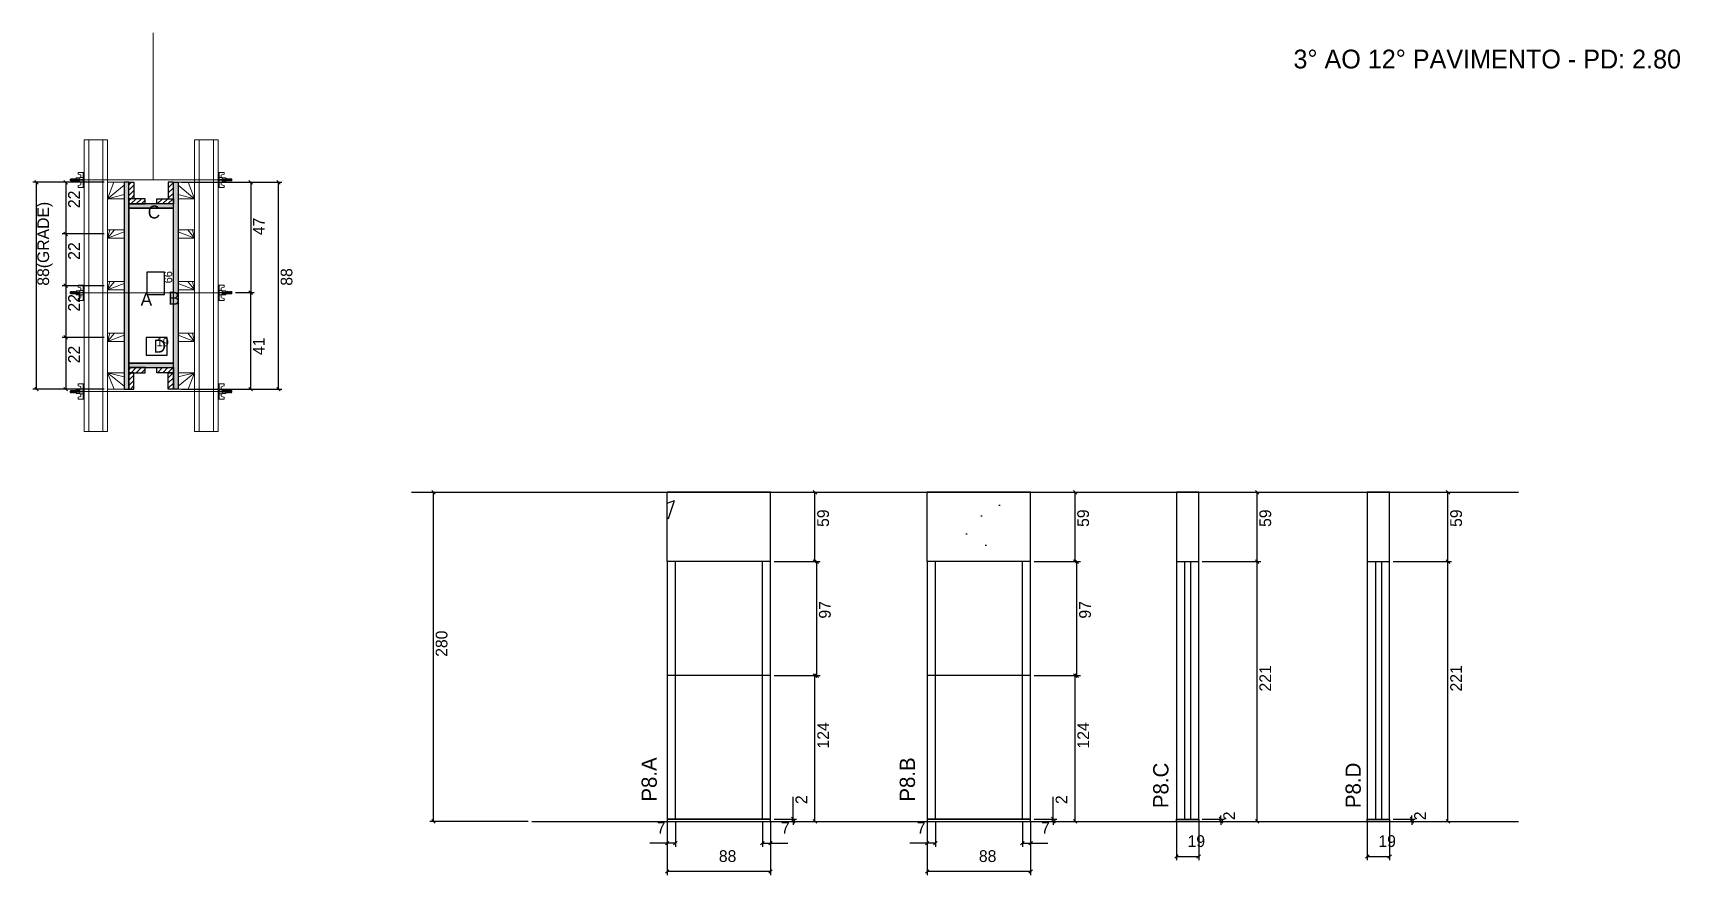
# Model space of a CAD drawing. Header units: metres. Extents: x 2683 to 4085, y 9775 to 10491.
import ezdxf

# ---------------------------------------------------------------- set-up
doc = ezdxf.new("R2010")
doc.units = ezdxf.units.M
for name, color, linetype in [('CHAPA', 7, 'Continuous'), ('COTA', 7, 'Continuous'), ('Hachura', 7, 'Continuous'), ('Madeira', 7, 'Continuous'), ('NIVEL 2° PAV.', 7, 'Continuous'), ('NOMENCLATURA', 7, 'Continuous'), ('Nível', 7, 'Continuous'), ('Painéis', 7, 'Continuous'), ('Perfil Metálico', 7, 'Continuous'), ('SARR_2.2x7', 7, 'Continuous'), ('SARRAFO', 7, 'Continuous'), ('Texto Seção', 7, 'Continuous'), ('TEXTO_GERAL', 7, 'Continuous')]:
    doc.layers.add(name, color=color, linetype=linetype)

msp = doc.modelspace()

# ---------------------------------------------------------------- hatches: boundary and pattern name
at = {"layer": 'COTA'}
h = msp.add_hatch(dxfattribs=at)
h.set_pattern_fill('AR-CONC')
h.paths.add_polyline_path([(3222.7, 10041.4), (3310.7, 10041.4), (3310.7, 10100.4), (3222.7, 10100.4), (3222.7, 10041.4)])
h = msp.add_hatch(dxfattribs=at)
h.set_pattern_fill('AR-CONC')
h.paths.add_polyline_path([(3444, 10041.4), (3532, 10041.4), (3532, 10100.4), (3444, 10100.4), (3444, 10041.4)])
h = msp.add_hatch(dxfattribs=at)
h.set_pattern_fill('AR-CONC')
h.paths.add_polyline_path([(3675.1, 10041.4), (3675.1, 10100.4), (3656.1, 10100.4), (3656.1, 10041.4), (3675.1, 10041.4)])
h = msp.add_hatch(dxfattribs=at)
h.set_pattern_fill('AR-CONC')
h.paths.add_polyline_path([(3837.5, 10041.4), (3837.5, 10100.4), (3818.5, 10100.4), (3818.5, 10041.4), (3837.5, 10041.4)])
at = {"layer": 'Hachura'}
h = msp.add_hatch(color=7, dxfattribs=at)
h.dxf.hatch_style = 1
h.paths.add_polyline_path([(2764.5, 10364.1), (2760.5, 10364.1), (2760.5, 10188.1), (2764.5, 10188.1), (2764.5, 10364.1)])
h = msp.add_hatch(dxfattribs=at)
h.set_pattern_fill('ANSI31')
h.paths.add_polyline_path([(2764.5, 10350.1), (2768.9, 10350.1), (2768.9, 10364.1), (2764.5, 10364.1), (2764.5, 10350.1)])
h = msp.add_hatch(dxfattribs=at)
h.set_pattern_fill('ANSI31')
h.paths.add_polyline_path([(2802.5, 10350.1), (2798.1, 10350.1), (2798.1, 10364.1), (2802.5, 10364.1), (2802.5, 10350.1)])
h = msp.add_hatch(color=7, dxfattribs=at)
h.dxf.hatch_style = 1
h.paths.add_polyline_path([(2802.5, 10364.1), (2806.5, 10364.1), (2806.5, 10188.1), (2802.5, 10188.1), (2802.5, 10364.1)])
h = msp.add_hatch(dxfattribs=at)
h.set_pattern_fill('ANSI31')
h.paths.add_polyline_path([(2764.5, 10345.7), (2764.5, 10350.1), (2778.5, 10350.1), (2778.5, 10345.7), (2764.5, 10345.7)])
h = msp.add_hatch(color=7, dxfattribs=at)
h.dxf.hatch_style = 1
h.paths.add_polyline_path([(2802.5, 10342.1), (2802.5, 10345.7), (2764.5, 10345.7), (2764.5, 10342.1), (2802.5, 10342.1)])
h = msp.add_hatch(color=7, dxfattribs=at)
h.dxf.hatch_style = 1
h.paths.add_polyline_path([(2802.5, 10342.1), (2802.5, 10345.7), (2764.5, 10345.7), (2764.5, 10342.1), (2802.5, 10342.1)])
h = msp.add_hatch(dxfattribs=at)
h.set_pattern_fill('ANSI31')
h.paths.add_polyline_path([(2802.5, 10345.7), (2802.5, 10350.1), (2788.5, 10350.1), (2788.5, 10345.7), (2802.5, 10345.7)])
h = msp.add_hatch(color=7, dxfattribs=at)
h.dxf.hatch_style = 1
h.paths.add_polyline_path([(2802.5, 10206.5), (2802.5, 10210.1), (2764.5, 10210.1), (2764.5, 10206.5), (2802.5, 10206.5)])
h = msp.add_hatch(color=7, dxfattribs=at)
h.dxf.hatch_style = 1
h.paths.add_polyline_path([(2802.5, 10206.5), (2802.5, 10210.1), (2764.5, 10210.1), (2764.5, 10206.5), (2802.5, 10206.5)])
h = msp.add_hatch(dxfattribs=at)
h.set_pattern_fill('ANSI31')
h.paths.add_polyline_path([(2764.5, 10202.1), (2764.5, 10206.5), (2778.5, 10206.5), (2778.5, 10202.1), (2764.5, 10202.1)])
h = msp.add_hatch(dxfattribs=at)
h.set_pattern_fill('ANSI31')
h.paths.add_polyline_path([(2802.5, 10202.1), (2802.5, 10206.5), (2788.5, 10206.5), (2788.5, 10202.1), (2802.5, 10202.1)])
h = msp.add_hatch(dxfattribs=at)
h.set_pattern_fill('ANSI31')
h.paths.add_polyline_path([(2764.5, 10202.1), (2768.9, 10202.1), (2768.9, 10188.1), (2764.5, 10188.1), (2764.5, 10202.1)])
h = msp.add_hatch(dxfattribs=at)
h.set_pattern_fill('ANSI31')
h.paths.add_polyline_path([(2802.5, 10202.1), (2798.1, 10202.1), (2798.1, 10188.1), (2802.5, 10188.1), (2802.5, 10202.1)])

# ---------------------------------------------------------------- linework, layer by layer
at = {"layer": 'CHAPA', "color": 1, "lineweight": 25}
for points in [[(2764.5, 10364.1), (2760.5, 10364.1), (2760.5, 10188.1), (2764.5, 10188.1)], [(2764.5, 10364.1), (2760.5, 10364.1), (2760.5, 10188.1), (2764.5, 10188.1)], [(2802.5, 10364.1), (2806.5, 10364.1), (2806.5, 10188.1), (2802.5, 10188.1)], [(2802.5, 10364.1), (2806.5, 10364.1), (2806.5, 10188.1), (2802.5, 10188.1)], [(2802.5, 10342.1), (2802.5, 10345.7), (2764.5, 10345.7), (2764.5, 10342.1)], [(2802.5, 10342.1), (2802.5, 10345.7), (2764.5, 10345.7), (2764.5, 10342.1)], [(2802.5, 10206.5), (2802.5, 10210.1), (2764.5, 10210.1), (2764.5, 10206.5)], [(2802.5, 10206.5), (2802.5, 10210.1), (2764.5, 10210.1), (2764.5, 10206.5)]]:
    msp.add_lwpolyline(points, close=True, dxfattribs=at)
at = {"layer": 'COTA', "color": 241, "lineweight": 25}
for p, q in [((2743.5, 10364.1), (2683, 10364.1)), ((2686, 10188.1), (2686, 10364.1)), ((2743.5, 10364.1), (2707.9, 10364.1)), ((2710.9, 10364.1), (2710.9, 10320.1)), ((2809.5, 10364.1), (2894.9, 10364.1)), ((2843.5, 10364.1), (2871.3, 10364.1)), ((2868.3, 10364.1), (2868.3, 10270.2)), ((2891.9, 10188.1), (2891.9, 10364.1)), ((2743.5, 10320.1), (2707.9, 10320.1)), ((2743.5, 10320.1), (2707.9, 10320.1)), ((2710.9, 10320.1), (2710.9, 10276.1)), ((2743.5, 10276.1), (2707.9, 10276.1)), ((2743.5, 10276.1), (2707.9, 10276.1)), ((2710.9, 10276.1), (2710.9, 10232.1)), ((2855.3, 10270.2), (2871.3, 10270.2)), ((2855.3, 10270.2), (2871.3, 10270.2)), ((2868.3, 10188.1), (2868.3, 10270.2)), ((2743.5, 10232.1), (2707.9, 10232.1)), ((2743.5, 10232.1), (2707.9, 10232.1)), ((2710.9, 10232.1), (2710.9, 10188.1)), ((2743.5, 10188.1), (2683, 10188.1)), ((2743.5, 10188.1), (2707.9, 10188.1)), ((2809.5, 10188.1), (2894.9, 10188.1)), ((2843.5, 10188.1), (2871.3, 10188.1)), ((3310.7, 10100.4), (3222.7, 10100.4)), ((3222.7, 10041.4), (3222.7, 10100.4)), ((3310.7, 10041.4), (3310.7, 10100.4)), ((3532, 10100.4), (3444, 10100.4)), ((3444, 10041.4), (3444, 10100.4)), ((3532, 10041.4), (3532, 10100.4))]:
    msp.add_line(p, q, dxfattribs=at)
at = {"layer": 'COTA', "color": 0, "lineweight": 25}
for p, q in [((2687.5, 10362.6), (2684.5, 10365.6)), ((2712.4, 10362.6), (2709.4, 10365.6)), ((2869.8, 10362.6), (2866.8, 10365.6)), ((2893.4, 10362.6), (2890.4, 10365.6)), ((2709.4, 10321.6), (2712.4, 10318.6)), ((2712.4, 10318.6), (2709.4, 10321.6)), ((2709.4, 10277.6), (2712.4, 10274.6)), ((2712.4, 10274.6), (2709.4, 10277.6)), ((2869.8, 10268.7), (2866.8, 10271.7)), ((2866.8, 10271.7), (2869.8, 10268.7)), ((2709.4, 10233.6), (2712.4, 10230.6)), ((2712.4, 10230.6), (2709.4, 10233.6)), ((2684.5, 10189.6), (2687.5, 10186.6)), ((2709.4, 10189.6), (2712.4, 10186.6)), ((2866.8, 10189.6), (2869.8, 10186.6)), ((2890.4, 10189.6), (2893.4, 10186.6)), ((3350, 10098.9), (3347, 10101.9)), ((3571.4, 10098.9), (3568.4, 10101.9)), ((3726.3, 10098.9), (3723.3, 10101.9)), ((3888.7, 10098.9), (3885.7, 10101.9)), ((3347, 10042.9), (3350, 10039.9)), ((3351.5, 10039.9), (3348.5, 10042.9)), ((3568.4, 10042.9), (3571.4, 10039.9)), ((3572.9, 10039.9), (3569.9, 10042.9)), ((3723.3, 10042.9), (3726.3, 10039.9)), ((3726.3, 10039.9), (3723.3, 10042.9)), ((3885.7, 10042.9), (3888.7, 10039.9)), ((3888.7, 10039.9), (3885.7, 10042.9)), ((3350, 9942.9), (3347, 9945.9)), ((3348.5, 9945.9), (3351.5, 9942.9)), ((3571.4, 9942.9), (3568.4, 9945.9)), ((3569.9, 9945.9), (3572.9, 9942.9)), ((3328.4, 9823.9), (3331.4, 9820.9)), ((3331.4, 9818.9), (3328.4, 9821.9)), ((3347, 9821.9), (3350, 9818.9)), ((3549.8, 9823.9), (3552.8, 9820.9)), ((3552.8, 9818.9), (3549.8, 9821.9)), ((3568.4, 9821.9), (3571.4, 9818.9)), ((3692.5, 9823.9), (3695.5, 9820.9)), ((3695.5, 9818.9), (3692.5, 9821.9)), ((3723.3, 9821.9), (3726.3, 9818.9)), ((3854.9, 9823.9), (3857.9, 9820.9)), ((3857.9, 9818.9), (3854.9, 9821.9)), ((3885.7, 9821.9), (3888.7, 9818.9)), ((3224.2, 9803.4), (3221.2, 9800.4)), ((3228.2, 9800.4), (3231.2, 9803.4)), ((3305.2, 9803.4), (3302.2, 9800.4)), ((3309.2, 9800.4), (3312.2, 9803.4)), ((3445.5, 9803.4), (3442.5, 9800.4)), ((3449.5, 9800.4), (3452.5, 9803.4)), ((3526.5, 9803.4), (3523.5, 9800.4)), ((3530.5, 9800.4), (3533.5, 9803.4)), ((3657.6, 9792), (3654.6, 9789)), ((3673.6, 9789), (3676.6, 9792)), ((3820, 9792), (3817, 9789)), ((3836, 9789), (3839, 9792)), ((3224.2, 9779.3), (3221.2, 9776.3)), ((3309.2, 9776.3), (3312.2, 9779.3)), ((3445.5, 9779.3), (3442.5, 9776.3)), ((3530.5, 9776.3), (3533.5, 9779.3))]:
    msp.add_line(p, q, dxfattribs=at)
at = {"layer": 'COTA', "color": 180, "lineweight": 25}
for p, q in [((2795, 10287.6), (2780, 10287.6)), ((2780, 10287.6), (2780, 10268.6)), ((2795, 10268.6), (2795, 10287.6)), ((2780, 10268.6), (2795, 10268.6)), ((2797.2, 10232.1), (2779.2, 10232.1)), ((2779.2, 10232.1), (2779.2, 10217.1)), ((2797.2, 10217.1), (2797.2, 10232.1)), ((2779.2, 10217.1), (2797.2, 10217.1))]:
    msp.add_line(p, q, dxfattribs=at)
at = {"layer": 'COTA', "color": 4, "lineweight": 25}
for p, q in [((3313.7, 10100.4), (3351.5, 10100.4)), ((3348.5, 10041.4), (3348.5, 10100.4)), ((3535, 10100.4), (3572.9, 10100.4)), ((3569.9, 10041.4), (3569.9, 10100.4)), ((3678.1, 10100.4), (3727.8, 10100.4)), ((3724.8, 10041.4), (3724.8, 10100.4)), ((3840.5, 10100.4), (3890.2, 10100.4)), ((3887.2, 10041.4), (3887.2, 10100.4)), ((3313.7, 10041.4), (3353, 10041.4)), ((3313.7, 10041.4), (3351.5, 10041.4)), ((3350, 9944.4), (3350, 10041.4)), ((3535, 10041.4), (3574.4, 10041.4)), ((3535, 10041.4), (3572.9, 10041.4)), ((3571.4, 9944.4), (3571.4, 10041.4)), ((3678.1, 10041.4), (3727.8, 10041.4)), ((3678.1, 10041.4), (3727.8, 10041.4)), ((3724.8, 9820.4), (3724.8, 10041.4)), ((3840.5, 10041.4), (3890.2, 10041.4)), ((3840.5, 10041.4), (3890.2, 10041.4)), ((3887.2, 9820.4), (3887.2, 10041.4)), ((3313.7, 9944.4), (3353, 9944.4)), ((3313.7, 9944.4), (3351.5, 9944.4)), ((3348.5, 9820.4), (3348.5, 9944.4)), ((3535, 9944.4), (3574.4, 9944.4)), ((3535, 9944.4), (3572.9, 9944.4)), ((3569.9, 9820.4), (3569.9, 9944.4)), ((3329.9, 9822.4), (3329.9, 9841.2)), ((3551.3, 9822.4), (3551.3, 9841.2)), ((3222.7, 9819.4), (3222.7, 9774.8)), ((3222.7, 9817.4), (3222.7, 9798.9)), ((3229.7, 9819.4), (3229.7, 9798.9)), ((3303.7, 9819.4), (3303.7, 9798.9)), ((3310.7, 9819.4), (3310.7, 9774.8)), ((3310.7, 9817.4), (3310.7, 9798.9)), ((3313.7, 9822.4), (3332.9, 9822.4)), ((3313.7, 9820.4), (3332.9, 9820.4)), ((3313.7, 9820.4), (3351.5, 9820.4)), ((3329.9, 9820.4), (3329.9, 9822.4)), ((3329.9, 9820.4), (3329.9, 9817.4)), ((3444, 9819.4), (3444, 9774.8)), ((3444, 9817.4), (3444, 9798.9)), ((3451, 9819.4), (3451, 9798.9)), ((3525, 9819.4), (3525, 9798.9)), ((3532, 9819.4), (3532, 9774.8)), ((3532, 9817.4), (3532, 9798.9)), ((3535, 9822.4), (3554.3, 9822.4)), ((3535, 9820.4), (3554.3, 9820.4)), ((3535, 9820.4), (3572.9, 9820.4)), ((3551.3, 9820.4), (3551.3, 9822.4)), ((3551.3, 9820.4), (3551.3, 9817.4)), ((3656.1, 9819.4), (3656.1, 9787.5)), ((3675.1, 9819.4), (3675.1, 9787.5)), ((3678.1, 9822.4), (3697, 9822.4)), ((3678.1, 9820.4), (3697, 9820.4)), ((3678.1, 9820.4), (3727.8, 9820.4)), ((3694, 9822.4), (3694, 9825.4)), ((3694, 9820.4), (3694, 9822.4)), ((3694, 9820.4), (3694, 9817.4)), ((3818.5, 9819.4), (3818.5, 9787.5)), ((3837.5, 9819.4), (3837.5, 9787.5)), ((3840.5, 9822.4), (3859.4, 9822.4)), ((3840.5, 9820.4), (3859.4, 9820.4)), ((3840.5, 9820.4), (3890.2, 9820.4)), ((3856.4, 9822.4), (3856.4, 9825.4)), ((3856.4, 9820.4), (3856.4, 9822.4)), ((3856.4, 9820.4), (3856.4, 9817.4)), ((3222.7, 9801.9), (3208, 9801.9)), ((3229.7, 9801.9), (3222.7, 9801.9)), ((3303.7, 9801.9), (3310.7, 9801.9)), ((3310.7, 9801.9), (3325.4, 9801.9)), ((3444, 9801.9), (3429.3, 9801.9)), ((3451, 9801.9), (3444, 9801.9)), ((3525, 9801.9), (3532, 9801.9)), ((3532, 9801.9), (3546.8, 9801.9)), ((3656.1, 9790.5), (3675.1, 9790.5)), ((3818.5, 9790.5), (3837.5, 9790.5)), ((3310.7, 9777.8), (3222.7, 9777.8)), ((3532, 9777.8), (3444, 9777.8))]:
    msp.add_line(p, q, dxfattribs=at)
at = {"layer": 'COTA', "color": 241, "lineweight": 25}
for points in [[(3675.1, 10041.4), (3675.1, 10100.4), (3656.1, 10100.4), (3656.1, 10041.4)], [(3837.5, 10041.4), (3837.5, 10100.4), (3818.5, 10100.4), (3818.5, 10041.4)]]:
    msp.add_lwpolyline(points, dxfattribs=at)
at = {"layer": 'Hachura', "color": 0, "lineweight": 9}
for p, q in [((2715.1, 10367.1), (2714.7, 10366.8)), ((2714.7, 10366.8), (2714.7, 10365.5)), ((2715.1, 10365.2), (2714.7, 10365.5)), ((2715.4, 10367.1), (2715.1, 10367.1)), ((2715.1, 10365.2), (2715.1, 10367.1)), ((2715.7, 10365.2), (2715.1, 10366.5)), ((2715.6, 10365.1), (2715.1, 10366.2)), ((2715.1, 10365.7), (2715.4, 10365)), ((2715.1, 10365.4), (2715.2, 10365.2)), ((2715.4, 10367.1), (2716.3, 10365.2)), ((2715.4, 10367.1), (2716.3, 10365.2)), ((2715.5, 10367.2), (2716.6, 10365)), ((2716.8, 10365.1), (2715.7, 10367.2)), ((2715.7, 10365.2), (2716.3, 10365.2)), ((2716.5, 10367.1), (2715.9, 10367.1)), ((2716.9, 10365.2), (2715.9, 10367.1)), ((2716.5, 10367.1), (2717.5, 10365.2)), ((2716.6, 10367.2), (2717.7, 10365)), ((2717.9, 10365.1), (2716.9, 10367.2)), ((2717.5, 10365.2), (2716.9, 10365.2)), ((2717.7, 10367.1), (2717.1, 10367.1)), ((2718, 10365.2), (2717.1, 10367.1)), ((2717.3, 10367.1), (2717.1, 10367.1)), ((2717.7, 10367.1), (2718.7, 10365.2)), ((2717.8, 10367.2), (2718.9, 10365)), ((2719.1, 10365.1), (2718, 10367.2)), ((2718.2, 10365.2), (2718, 10365.2)), ((2718.9, 10367.1), (2718.2, 10367.1)), ((2719.2, 10365.2), (2718.2, 10367.1)), ((2718.2, 10365.2), (2718.7, 10365.2)), ((2718.9, 10367.1), (2719.8, 10365.2)), ((2719.8, 10366), (2719.2, 10367.2)), ((2719.2, 10365.2), (2719.8, 10365.2)), ((2719.8, 10366.2), (2719.4, 10367.1)), ((2719.8, 10367.1), (2719.4, 10367.1)), ((2719.8, 10364.4), (2719.8, 10367.8)), ((2719.8, 10367.8), (2723, 10367.8)), ((2719.8, 10366.7), (2723, 10366.7)), ((2719.8, 10365.2), (2723, 10365.2)), ((2723, 10364.4), (2719.8, 10364.4)), ((2719.9, 10364.4), (2719.9, 10367.8)), ((2726.5, 10372.5), (2721.4, 10372.5)), ((2721.4, 10372.5), (2721.4, 10370.9)), ((2721.4, 10370.9), (2723.6, 10370.3)), ((2721.4, 10361.3), (2723.6, 10361.9)), ((2721.4, 10359.6), (2721.4, 10361.3)), ((2725.6, 10359.6), (2721.4, 10359.6)), ((2723, 10368), (2723, 10364.2)), ((2725.6, 10368), (2723, 10368)), ((2723, 10364.2), (2723, 10364.4)), ((2723, 10364.2), (2723, 10364.4)), ((2723, 10364.2), (2725.6, 10364.2)), ((2725.6, 10366.4), (2723.6, 10366.4)), ((2723.6, 10365.9), (2725.6, 10365.9)), ((2723.8, 10370), (2723.8, 10368)), ((2723.8, 10362.2), (2723.8, 10364.2)), ((2725.6, 10372.5), (2725.6, 10359.6)), ((2725.6, 10372.5), (2725.6, 10367.4)), ((2725.6, 10372.4), (2726.5, 10372.4)), ((2725.6, 10372.2), (2726.5, 10372.2)), ((2725.6, 10371.8), (2726.5, 10371.8)), ((2725.6, 10371.4), (2726.5, 10371.4)), ((2725.6, 10370.5), (2726.5, 10370.5)), ((2725.6, 10369.1), (2726.5, 10369.1)), ((2725.6, 10366.1), (2725.6, 10368)), ((2725.6, 10367.4), (2725.6, 10366.7)), ((2725.6, 10366.1), (2726.5, 10366.1)), ((2725.6, 10363.1), (2726.5, 10363.1)), ((2725.6, 10361.6), (2726.5, 10361.6)), ((2725.6, 10360.8), (2726.5, 10360.8)), ((2725.6, 10360.3), (2726.5, 10360.3)), ((2725.6, 10360), (2726.5, 10360)), ((2725.6, 10359.8), (2726.5, 10359.8)), ((2725.6, 10359.6), (2726.5, 10359.6)), ((2725.9, 10367), (2725.7, 10367)), ((2725.8, 10365.1), (2726.2, 10365.1)), ((2726.4, 10367), (2725.9, 10367)), ((2726.5, 10359.6), (2726.5, 10372.5)), ((2726.5, 10360.6), (2726.5, 10368.4)), ((2840.5, 10359.6), (2840.5, 10372.5)), ((2840.5, 10372.5), (2845.7, 10372.5)), ((2841.5, 10372.4), (2840.5, 10372.4)), ((2841.5, 10372.2), (2840.5, 10372.2)), ((2841.5, 10371.8), (2840.5, 10371.8)), ((2841.5, 10371.4), (2840.5, 10371.4)), ((2841.5, 10370.5), (2840.5, 10370.5)), ((2841.5, 10369.1), (2840.5, 10369.1)), ((2840.5, 10360.6), (2840.5, 10368.4)), ((2841.4, 10366.1), (2840.5, 10366.1)), ((2841.5, 10363.1), (2840.5, 10363.1)), ((2841.5, 10361.6), (2840.5, 10361.6)), ((2841.5, 10360.8), (2840.5, 10360.8)), ((2841.5, 10360.3), (2840.5, 10360.3)), ((2841.5, 10360), (2840.5, 10360)), ((2841.5, 10359.8), (2840.5, 10359.8)), ((2841.4, 10359.6), (2840.5, 10359.6)), ((2840.7, 10367), (2841.1, 10367)), ((2841.3, 10365.1), (2840.9, 10365.1)), ((2841.1, 10367), (2841.3, 10367)), ((2841.4, 10372.5), (2841.4, 10359.6)), ((2841.4, 10372.5), (2841.4, 10367.4)), ((2841.4, 10366.1), (2841.4, 10368)), ((2841.4, 10368), (2844, 10368)), ((2841.4, 10367.4), (2841.4, 10366.7)), ((2841.4, 10366.4), (2843.4, 10366.4)), ((2843.4, 10365.9), (2841.4, 10365.9)), ((2844, 10364.2), (2841.4, 10364.2)), ((2841.4, 10359.6), (2845.7, 10359.6)), ((2843.2, 10370), (2843.2, 10368)), ((2843.2, 10362.2), (2843.2, 10364.2)), ((2845.7, 10370.9), (2843.5, 10370.3)), ((2845.7, 10361.3), (2843.5, 10361.9)), ((2844, 10368), (2844, 10364.2)), ((2847.2, 10367.8), (2844, 10367.8)), ((2847.2, 10366.7), (2844, 10366.7)), ((2847.2, 10365.2), (2844, 10365.2)), ((2844, 10364.4), (2847.2, 10364.4)), ((2844, 10364.2), (2844, 10364.4)), ((2844, 10364.2), (2844, 10364.4)), ((2845.7, 10372.5), (2845.7, 10370.9)), ((2845.7, 10359.6), (2845.7, 10361.3)), ((2847.2, 10364.4), (2847.2, 10367.8)), ((2847.2, 10364.4), (2847.2, 10367.8)), ((2847.2, 10366), (2847.9, 10367.2)), ((2848.2, 10367.1), (2847.2, 10365.2)), ((2847.2, 10366.2), (2847.7, 10367.1)), ((2847.2, 10367.1), (2847.7, 10367.1)), ((2847.9, 10365.2), (2847.2, 10365.2)), ((2847.9, 10365.2), (2848.9, 10367.1)), ((2848, 10365.1), (2849, 10367.2)), ((2849.3, 10367.2), (2848.2, 10365)), ((2848.2, 10367.1), (2848.9, 10367.1)), ((2849.4, 10367.1), (2848.4, 10365.2)), ((2848.8, 10365.2), (2848.4, 10365.2)), ((2848.8, 10365.2), (2849, 10365.2)), ((2849, 10365.2), (2850, 10367.1)), ((2849.1, 10365.1), (2850.2, 10367.2)), ((2850.4, 10367.2), (2849.4, 10365)), ((2849.4, 10367.1), (2850, 10367.1)), ((2850.5, 10367.1), (2849.6, 10365.2)), ((2849.6, 10365.2), (2850.2, 10365.2)), ((2849.8, 10367.1), (2850, 10367.1)), ((2850.2, 10365.2), (2851.2, 10367.1)), ((2850.3, 10365.1), (2851.4, 10367.2)), ((2851.6, 10367.2), (2850.5, 10365)), ((2850.5, 10367.1), (2851.2, 10367.1)), ((2851.7, 10367.1), (2850.7, 10365.2)), ((2851.7, 10367.1), (2850.7, 10365.2)), ((2851.4, 10365.2), (2850.7, 10365.2)), ((2851.4, 10365.2), (2852, 10366.5)), ((2851.4, 10365.1), (2852, 10366.2)), ((2851.7, 10367.1), (2852, 10367.1)), ((2852, 10365.7), (2851.7, 10365)), ((2852, 10365.4), (2851.9, 10365.2)), ((2852, 10367.1), (2852.3, 10366.8)), ((2852, 10365.2), (2852, 10367.1)), ((2852, 10365.2), (2852.3, 10365.5)), ((2852.3, 10366.8), (2852.3, 10365.5)), ((2726.5, 10276.5), (2721.4, 10276.5)), ((2721.4, 10276.5), (2721.4, 10274.9)), ((2721.4, 10274.9), (2723.6, 10274.3)), ((2725.6, 10276.5), (2725.6, 10263.6)), ((2725.6, 10276.5), (2725.6, 10271.4)), ((2725.6, 10276.4), (2726.5, 10276.4)), ((2725.6, 10276.2), (2726.5, 10276.2)), ((2725.6, 10275.8), (2726.5, 10275.8)), ((2725.6, 10275.4), (2726.5, 10275.4)), ((2726.5, 10263.6), (2726.5, 10276.5)), ((2840.5, 10263.6), (2840.5, 10276.5)), ((2840.5, 10276.5), (2845.7, 10276.5)), ((2841.5, 10276.4), (2840.5, 10276.4)), ((2841.5, 10276.2), (2840.5, 10276.2)), ((2841.5, 10275.8), (2840.5, 10275.8)), ((2841.5, 10275.4), (2840.5, 10275.4)), ((2841.4, 10276.5), (2841.4, 10263.6)), ((2841.4, 10276.5), (2841.4, 10271.4)), ((2845.7, 10274.9), (2843.5, 10274.3)), ((2845.7, 10276.5), (2845.7, 10274.9)), ((2715.1, 10271.1), (2714.7, 10270.8)), ((2714.7, 10270.8), (2714.7, 10269.5)), ((2715.1, 10269.2), (2714.7, 10269.5)), ((2715.4, 10271.1), (2715.1, 10271.1)), ((2715.1, 10269.2), (2715.1, 10271.1)), ((2715.7, 10269.2), (2715.1, 10270.5)), ((2715.6, 10269.1), (2715.1, 10270.2)), ((2715.1, 10269.7), (2715.4, 10269)), ((2715.1, 10269.4), (2715.2, 10269.2)), ((2715.4, 10271.1), (2716.3, 10269.2)), ((2715.4, 10271.1), (2716.3, 10269.2)), ((2715.5, 10271.2), (2716.6, 10269)), ((2716.8, 10269.1), (2715.7, 10271.2)), ((2715.7, 10269.2), (2716.3, 10269.2)), ((2716.5, 10271.1), (2715.9, 10271.1)), ((2716.9, 10269.2), (2715.9, 10271.1)), ((2716.5, 10271.1), (2717.5, 10269.2)), ((2716.6, 10271.2), (2717.7, 10269)), ((2717.9, 10269.1), (2716.9, 10271.2)), ((2717.5, 10269.2), (2716.9, 10269.2)), ((2717.7, 10271.1), (2717.1, 10271.1)), ((2718, 10269.2), (2717.1, 10271.1)), ((2717.3, 10271.1), (2717.1, 10271.1)), ((2717.7, 10271.1), (2718.7, 10269.2)), ((2717.8, 10271.2), (2718.9, 10269)), ((2719.1, 10269.1), (2718, 10271.2)), ((2718.2, 10269.2), (2718, 10269.2)), ((2718.9, 10271.1), (2718.2, 10271.1)), ((2719.2, 10269.2), (2718.2, 10271.1)), ((2718.2, 10269.2), (2718.7, 10269.2)), ((2718.9, 10271.1), (2719.8, 10269.2)), ((2719.8, 10270), (2719.2, 10271.2)), ((2719.2, 10269.2), (2719.8, 10269.2)), ((2719.8, 10270.2), (2719.4, 10271.1)), ((2719.8, 10271.1), (2719.4, 10271.1)), ((2719.8, 10268.4), (2719.8, 10271.8)), ((2719.8, 10271.8), (2723, 10271.8)), ((2719.8, 10270.7), (2723, 10270.7)), ((2719.8, 10269.2), (2723, 10269.2)), ((2723, 10268.4), (2719.8, 10268.4)), ((2719.9, 10268.4), (2719.9, 10271.8)), ((2721.4, 10265.3), (2723.6, 10265.9)), ((2721.4, 10263.6), (2721.4, 10265.3)), ((2725.6, 10263.6), (2721.4, 10263.6)), ((2723, 10272), (2723, 10268.2)), ((2725.6, 10272), (2723, 10272)), ((2723, 10268.2), (2723, 10268.4)), ((2723, 10268.2), (2723, 10268.4)), ((2723, 10268.2), (2725.6, 10268.2)), ((2725.6, 10270.4), (2723.6, 10270.4)), ((2723.6, 10269.9), (2725.6, 10269.9)), ((2723.8, 10274), (2723.8, 10272)), ((2723.8, 10266.2), (2723.8, 10268.2)), ((2725.6, 10274.5), (2726.5, 10274.5)), ((2725.6, 10273.1), (2726.5, 10273.1)), ((2725.6, 10270.1), (2725.6, 10272)), ((2725.6, 10271.4), (2725.6, 10270.7)), ((2725.6, 10270.1), (2726.5, 10270.1)), ((2725.6, 10267.1), (2726.5, 10267.1)), ((2725.6, 10265.6), (2726.5, 10265.6)), ((2725.6, 10264.8), (2726.5, 10264.8)), ((2725.6, 10264.3), (2726.5, 10264.3)), ((2725.6, 10264), (2726.5, 10264)), ((2725.6, 10263.8), (2726.5, 10263.8)), ((2725.6, 10263.6), (2726.5, 10263.6)), ((2725.9, 10271), (2725.7, 10271)), ((2725.8, 10269.1), (2726.2, 10269.1)), ((2726.4, 10271), (2725.9, 10271)), ((2726.5, 10264.6), (2726.5, 10272.4)), ((2841.5, 10274.5), (2840.5, 10274.5)), ((2841.5, 10273.1), (2840.5, 10273.1)), ((2840.5, 10264.6), (2840.5, 10272.4)), ((2841.4, 10270.1), (2840.5, 10270.1)), ((2841.5, 10267.1), (2840.5, 10267.1)), ((2841.5, 10265.6), (2840.5, 10265.6)), ((2841.5, 10264.8), (2840.5, 10264.8)), ((2841.5, 10264.3), (2840.5, 10264.3)), ((2841.5, 10264), (2840.5, 10264)), ((2841.5, 10263.8), (2840.5, 10263.8)), ((2841.4, 10263.6), (2840.5, 10263.6)), ((2840.7, 10271), (2841.1, 10271)), ((2841.3, 10269.1), (2840.9, 10269.1)), ((2841.1, 10271), (2841.3, 10271)), ((2841.4, 10270.1), (2841.4, 10272)), ((2841.4, 10272), (2844, 10272)), ((2841.4, 10271.4), (2841.4, 10270.7)), ((2841.4, 10270.4), (2843.4, 10270.4)), ((2843.4, 10269.9), (2841.4, 10269.9)), ((2844, 10268.2), (2841.4, 10268.2)), ((2841.4, 10263.6), (2845.7, 10263.6)), ((2843.2, 10274), (2843.2, 10272)), ((2843.2, 10266.2), (2843.2, 10268.2)), ((2845.7, 10265.3), (2843.5, 10265.9)), ((2844, 10272), (2844, 10268.2)), ((2847.2, 10271.8), (2844, 10271.8)), ((2847.2, 10270.7), (2844, 10270.7)), ((2847.2, 10269.2), (2844, 10269.2)), ((2844, 10268.4), (2847.2, 10268.4)), ((2844, 10268.2), (2844, 10268.4)), ((2844, 10268.2), (2844, 10268.4)), ((2845.7, 10263.6), (2845.7, 10265.3)), ((2847.2, 10268.4), (2847.2, 10271.8)), ((2847.2, 10268.4), (2847.2, 10271.8)), ((2847.2, 10270), (2847.9, 10271.2)), ((2848.2, 10271.1), (2847.2, 10269.2)), ((2847.2, 10270.2), (2847.7, 10271.1)), ((2847.2, 10271.1), (2847.7, 10271.1)), ((2847.9, 10269.2), (2847.2, 10269.2)), ((2847.9, 10269.2), (2848.9, 10271.1)), ((2848, 10269.1), (2849, 10271.2)), ((2849.3, 10271.2), (2848.2, 10269)), ((2848.2, 10271.1), (2848.9, 10271.1)), ((2849.4, 10271.1), (2848.4, 10269.2)), ((2848.8, 10269.2), (2848.4, 10269.2)), ((2848.8, 10269.2), (2849, 10269.2)), ((2849, 10269.2), (2850, 10271.1)), ((2849.1, 10269.1), (2850.2, 10271.2)), ((2850.4, 10271.2), (2849.4, 10269)), ((2849.4, 10271.1), (2850, 10271.1)), ((2850.5, 10271.1), (2849.6, 10269.2)), ((2849.6, 10269.2), (2850.2, 10269.2)), ((2849.8, 10271.1), (2850, 10271.1)), ((2850.2, 10269.2), (2851.2, 10271.1)), ((2850.3, 10269.1), (2851.4, 10271.2)), ((2851.6, 10271.2), (2850.5, 10269)), ((2850.5, 10271.1), (2851.2, 10271.1)), ((2851.7, 10271.1), (2850.7, 10269.2)), ((2851.7, 10271.1), (2850.7, 10269.2)), ((2851.4, 10269.2), (2850.7, 10269.2)), ((2851.4, 10269.2), (2852, 10270.5)), ((2851.4, 10269.1), (2852, 10270.2)), ((2851.7, 10271.1), (2852, 10271.1)), ((2852, 10269.7), (2851.7, 10269)), ((2852, 10269.4), (2851.9, 10269.2)), ((2852, 10271.1), (2852.3, 10270.8)), ((2852, 10269.2), (2852, 10271.1)), ((2852, 10269.2), (2852.3, 10269.5)), ((2852.3, 10270.8), (2852.3, 10269.5)), ((2725.6, 10192.5), (2721.4, 10192.5)), ((2721.4, 10192.5), (2721.4, 10190.9)), ((2721.4, 10190.9), (2723.6, 10190.3)), ((2725.6, 10179.6), (2725.6, 10192.5)), ((2725.6, 10192.5), (2726.5, 10192.5)), ((2725.6, 10192.4), (2726.5, 10192.4)), ((2725.6, 10192.2), (2726.5, 10192.2)), ((2725.6, 10191.8), (2726.5, 10191.8)), ((2725.6, 10191.4), (2726.5, 10191.4)), ((2725.6, 10190.5), (2726.5, 10190.5)), ((2726.5, 10192.5), (2726.5, 10179.6)), ((2726.5, 10191.6), (2726.5, 10183.8)), ((2840.5, 10192.5), (2840.5, 10179.6)), ((2841.4, 10192.5), (2840.5, 10192.5)), ((2841.5, 10192.4), (2840.5, 10192.4)), ((2841.5, 10192.2), (2840.5, 10192.2)), ((2841.5, 10191.8), (2840.5, 10191.8)), ((2840.5, 10191.6), (2840.5, 10183.8)), ((2841.5, 10191.4), (2840.5, 10191.4)), ((2841.4, 10179.6), (2841.4, 10192.5)), ((2841.4, 10192.5), (2845.7, 10192.5)), ((2845.7, 10190.9), (2843.5, 10190.3)), ((2845.7, 10192.5), (2845.7, 10190.9)), ((2715.1, 10187), (2714.7, 10186.7)), ((2714.7, 10185.4), (2714.7, 10186.7)), ((2715.1, 10185.1), (2714.7, 10185.4)), ((2715.1, 10186.5), (2715.4, 10187.1)), ((2715.6, 10187.1), (2715.1, 10186)), ((2715.1, 10186.7), (2715.2, 10187)), ((2715.7, 10187), (2715.1, 10185.7)), ((2715.1, 10187), (2715.1, 10185.1)), ((2715.4, 10185.1), (2715.1, 10185.1)), ((2715.4, 10185.1), (2716.3, 10187)), ((2715.4, 10185.1), (2716.3, 10187)), ((2715.5, 10185), (2716.6, 10187.1)), ((2716.8, 10187.1), (2715.7, 10184.9)), ((2715.7, 10187), (2716.3, 10187)), ((2716.9, 10187), (2715.9, 10185.1)), ((2716.5, 10185.1), (2715.9, 10185.1)), ((2716.5, 10185.1), (2717.5, 10187)), ((2716.6, 10185), (2717.7, 10187.1)), ((2717.9, 10187.1), (2716.9, 10184.9)), ((2717.5, 10187), (2716.9, 10187)), ((2718, 10187), (2717.1, 10185.1)), ((2717.7, 10185.1), (2717.1, 10185.1)), ((2717.3, 10185.1), (2717.1, 10185.1)), ((2717.7, 10185.1), (2718.7, 10187)), ((2717.8, 10185), (2718.9, 10187.1)), ((2719.1, 10187.1), (2718, 10184.9)), ((2718.2, 10187), (2718, 10187)), ((2718.2, 10187), (2718.7, 10187)), ((2719.2, 10187), (2718.2, 10185.1)), ((2718.9, 10185.1), (2718.2, 10185.1)), ((2718.9, 10185.1), (2719.8, 10187)), ((2719.2, 10187), (2719.8, 10187)), ((2719.8, 10186.2), (2719.2, 10184.9)), ((2719.8, 10186), (2719.4, 10185.1)), ((2719.8, 10185.1), (2719.4, 10185.1)), ((2719.8, 10187.8), (2719.8, 10184.4)), ((2723, 10187.8), (2719.8, 10187.8)), ((2719.8, 10187), (2723, 10187)), ((2719.8, 10185.4), (2723, 10185.4)), ((2719.8, 10184.4), (2723, 10184.4)), ((2719.9, 10187.8), (2719.9, 10184.4)), ((2721.4, 10181.3), (2723.6, 10181.9)), ((2721.4, 10179.6), (2721.4, 10181.3)), ((2726.5, 10179.6), (2721.4, 10179.6)), ((2723, 10184.2), (2723, 10188)), ((2723, 10188), (2725.6, 10188)), ((2723, 10188), (2723, 10187.8)), ((2723, 10188), (2723, 10187.8)), ((2725.6, 10184.2), (2723, 10184.2)), ((2723.6, 10186.3), (2725.6, 10186.3)), ((2725.6, 10185.8), (2723.6, 10185.8)), ((2723.8, 10190), (2723.8, 10188)), ((2723.8, 10182.2), (2723.8, 10184.2)), ((2725.6, 10189.1), (2726.5, 10189.1)), ((2725.6, 10186.1), (2725.6, 10184.2)), ((2725.6, 10186.1), (2726.5, 10186.1)), ((2725.6, 10184.8), (2725.6, 10185.4)), ((2725.6, 10179.6), (2725.6, 10184.8)), ((2725.6, 10183), (2726.5, 10183)), ((2725.6, 10181.6), (2726.5, 10181.6)), ((2725.6, 10180.8), (2726.5, 10180.8)), ((2725.6, 10180.3), (2726.5, 10180.3)), ((2725.6, 10180), (2726.5, 10180)), ((2725.6, 10179.8), (2726.5, 10179.8)), ((2725.9, 10185.1), (2725.7, 10185.1)), ((2725.8, 10187.1), (2726.2, 10187.1)), ((2726.4, 10185.1), (2725.9, 10185.1)), ((2841.5, 10190.5), (2840.5, 10190.5)), ((2841.5, 10189.1), (2840.5, 10189.1)), ((2841.4, 10186.1), (2840.5, 10186.1)), ((2841.5, 10183), (2840.5, 10183)), ((2841.5, 10181.6), (2840.5, 10181.6)), ((2841.5, 10180.8), (2840.5, 10180.8)), ((2841.5, 10180.3), (2840.5, 10180.3)), ((2841.5, 10180), (2840.5, 10180)), ((2841.5, 10179.8), (2840.5, 10179.8)), ((2840.5, 10179.6), (2845.7, 10179.6)), ((2840.7, 10185.1), (2841.1, 10185.1)), ((2841.3, 10187.1), (2840.9, 10187.1)), ((2841.1, 10185.1), (2841.3, 10185.1)), ((2844, 10188), (2841.4, 10188)), ((2843.4, 10186.3), (2841.4, 10186.3)), ((2841.4, 10186.1), (2841.4, 10184.2)), ((2841.4, 10185.8), (2843.4, 10185.8)), ((2841.4, 10184.8), (2841.4, 10185.4)), ((2841.4, 10179.6), (2841.4, 10184.8)), ((2841.4, 10184.2), (2844, 10184.2)), ((2843.2, 10190), (2843.2, 10188)), ((2843.2, 10182.2), (2843.2, 10184.2)), ((2845.7, 10181.3), (2843.5, 10181.9)), ((2844, 10184.2), (2844, 10188)), ((2844, 10188), (2844, 10187.8)), ((2844, 10188), (2844, 10187.8)), ((2844, 10187.8), (2847.2, 10187.8)), ((2847.2, 10187), (2844, 10187)), ((2847.2, 10185.4), (2844, 10185.4)), ((2847.2, 10184.4), (2844, 10184.4)), ((2845.7, 10179.6), (2845.7, 10181.3)), ((2847.2, 10187.8), (2847.2, 10184.4)), ((2847.2, 10187.8), (2847.2, 10184.4)), ((2847.9, 10187), (2847.2, 10187)), ((2848.2, 10185.1), (2847.2, 10187)), ((2847.2, 10186.2), (2847.9, 10184.9)), ((2847.2, 10186), (2847.7, 10185.1)), ((2847.2, 10185.1), (2847.7, 10185.1)), ((2847.9, 10187), (2848.9, 10185.1)), ((2848, 10187.1), (2849, 10184.9)), ((2849.3, 10185), (2848.2, 10187.1)), ((2848.2, 10185.1), (2848.9, 10185.1)), ((2848.8, 10187), (2848.4, 10187)), ((2849.4, 10185.1), (2848.4, 10187)), ((2848.8, 10187), (2849, 10187)), ((2849, 10187), (2850, 10185.1)), ((2849.1, 10187.1), (2850.2, 10184.9)), ((2850.4, 10185), (2849.4, 10187.1)), ((2849.4, 10185.1), (2850, 10185.1)), ((2849.6, 10187), (2850.2, 10187)), ((2850.5, 10185.1), (2849.6, 10187)), ((2849.8, 10185.1), (2850, 10185.1)), ((2850.2, 10187), (2851.2, 10185.1)), ((2850.3, 10187.1), (2851.4, 10184.9)), ((2851.6, 10185), (2850.5, 10187.1)), ((2850.5, 10185.1), (2851.2, 10185.1)), ((2851.7, 10185.1), (2850.7, 10187)), ((2851.4, 10187), (2850.7, 10187)), ((2851.7, 10185.1), (2850.7, 10187)), ((2851.4, 10187.1), (2852, 10186)), ((2851.4, 10187), (2852, 10185.7)), ((2852, 10186.5), (2851.7, 10187.1)), ((2851.7, 10185.1), (2852, 10185.1)), ((2852, 10186.7), (2851.9, 10187)), ((2852, 10187), (2852.3, 10186.7)), ((2852, 10187), (2852, 10185.1)), ((2852, 10185.1), (2852.3, 10185.4)), ((2852.3, 10185.4), (2852.3, 10186.7))]:
    msp.add_line(p, q, dxfattribs=at)
at = {"layer": 'Hachura', "color": 251, "lineweight": 9}
for p, q in [((2851.3, 10366.1), (2719.5, 10366.1)), ((2851.3, 10270.1), (2719.5, 10270.1)), ((2851.3, 10186.1), (2719.5, 10186.1))]:
    msp.add_line(p, q, dxfattribs=at)
at = {"layer": 'Madeira', "color": 126, "lineweight": 18}
for p, q in [((2746.5, 10350.1), (2751.9, 10364.1)), ((2746.5, 10350.1), (2760.5, 10361.6)), ((2820.5, 10350.1), (2806.5, 10361.6)), ((2820.5, 10350.1), (2815.1, 10364.1)), ((2746.5, 10350.1), (2760.5, 10353.6)), ((2820.5, 10350.1), (2806.5, 10353.6)), ((2746.5, 10316.6), (2752.3, 10323.6)), ((2746.5, 10316.6), (2748.3, 10323.6)), ((2746.5, 10316.6), (2760.5, 10322)), ((2820.5, 10316.6), (2806.5, 10322)), ((2820.5, 10316.6), (2814.8, 10323.6)), ((2820.5, 10316.6), (2818.8, 10323.6)), ((2746.5, 10272.6), (2752.3, 10279.6)), ((2746.5, 10272.6), (2748.3, 10279.6)), ((2746.5, 10272.6), (2760.5, 10278)), ((2820.5, 10272.6), (2806.5, 10278)), ((2820.5, 10272.6), (2814.8, 10279.6)), ((2820.5, 10272.6), (2818.8, 10279.6)), ((2746.5, 10228.6), (2752.3, 10235.6)), ((2746.5, 10228.6), (2748.3, 10235.6)), ((2746.5, 10228.6), (2760.5, 10234)), ((2820.5, 10228.6), (2806.5, 10234)), ((2820.5, 10228.6), (2814.8, 10235.6)), ((2820.5, 10228.6), (2818.8, 10235.6)), ((2746.5, 10202.1), (2760.5, 10190.6)), ((2746.5, 10202.1), (2760.5, 10198.6)), ((2746.5, 10202.1), (2752, 10188.1)), ((2820.5, 10202.1), (2806.5, 10190.6)), ((2820.5, 10202.1), (2806.5, 10198.6)), ((2820.5, 10202.1), (2815.1, 10188.1))]:
    msp.add_line(p, q, dxfattribs=at)
for points in [[(2746.5, 10188.1), (2760.5, 10188.1), (2760.5, 10364.1), (2746.5, 10364.1)], [(2746.5, 10350.1), (2760.5, 10350.1), (2760.5, 10364.1), (2746.5, 10364.1)], [(2820.5, 10188.1), (2806.5, 10188.1), (2806.5, 10364.1), (2820.5, 10364.1)], [(2820.5, 10350.1), (2806.5, 10350.1), (2806.5, 10364.1), (2820.5, 10364.1)], [(2746.5, 10316.6), (2746.5, 10323.6), (2760.5, 10323.6), (2760.5, 10316.6)], [(2820.5, 10316.6), (2820.5, 10323.6), (2806.5, 10323.6), (2806.5, 10316.6)], [(2746.5, 10272.6), (2746.5, 10279.6), (2760.5, 10279.6), (2760.5, 10272.6)], [(2820.5, 10272.6), (2820.5, 10279.6), (2806.5, 10279.6), (2806.5, 10272.6)], [(2746.5, 10228.6), (2746.5, 10235.6), (2760.5, 10235.6), (2760.5, 10228.6)], [(2820.5, 10228.6), (2820.5, 10235.6), (2806.5, 10235.6), (2806.5, 10228.6)], [(2746.5, 10202.1), (2760.5, 10202.1), (2760.5, 10188.1), (2746.5, 10188.1)], [(2820.5, 10202.1), (2806.5, 10202.1), (2806.5, 10188.1), (2820.5, 10188.1)]]:
    msp.add_lwpolyline(points, close=True, dxfattribs=at)
at = {"layer": 'NIVEL 2° PAV.', "color": 4, "lineweight": 25}
for p, q in [((3020.7, 10100.4), (3026.8, 10100.4)), ((3023.8, 9820.4), (3023.8, 10100.4)), ((3104.4, 9820.4), (3020.8, 9820.4))]:
    msp.add_line(p, q, dxfattribs=at)
at = {"layer": 'NIVEL 2° PAV.', "color": 0, "lineweight": 25}
for p, q in [((3025.3, 10098.9), (3022.3, 10101.9)), ((3022.3, 9821.9), (3025.3, 9818.9))]:
    msp.add_line(p, q, dxfattribs=at)
at = {"layer": 'Nível', "color": 4, "lineweight": 25}
for p, q in [((3005.2, 10100.4), (3947.2, 10100.4)), ((3107.4, 9820.4), (3947.2, 9820.4))]:
    msp.add_line(p, q, dxfattribs=at)
at = {"layer": 'Painéis', "color": 200, "lineweight": 25}
for p, q in [((3222.7, 10041.4), (3222.7, 9820.4)), ((3310.7, 10041.4), (3222.7, 10041.4)), ((3310.7, 10041.4), (3222.7, 10041.4)), ((3310.7, 9822.4), (3310.7, 10041.4)), ((3444, 10041.4), (3444, 9820.4)), ((3532, 10041.4), (3444, 10041.4)), ((3532, 10041.4), (3444, 10041.4)), ((3532, 9822.4), (3532, 10041.4)), ((3656.1, 10041.4), (3656.1, 9822.4)), ((3656.1, 10041.4), (3675.1, 10041.4)), ((3675.1, 9822.4), (3675.1, 10041.4)), ((3818.5, 10041.4), (3818.5, 9822.4)), ((3818.5, 10041.4), (3837.5, 10041.4)), ((3837.5, 9822.4), (3837.5, 10041.4)), ((3310.7, 9944.4), (3222.7, 9944.4)), ((3532, 9944.4), (3444, 9944.4)), ((3222.7, 9822.4), (3310.7, 9822.4)), ((3444, 9822.4), (3532, 9822.4)), ((3656.1, 9822.4), (3675.1, 9822.4)), ((3818.5, 9822.4), (3837.5, 9822.4))]:
    msp.add_line(p, q, dxfattribs=at)
for points in [[(2764.5, 10210.1), (2802.5, 10210.1), (2802.5, 10342.1), (2764.5, 10342.1)], [(3310.7, 9822.4), (3222.7, 9822.4), (3222.7, 9820.4), (3310.7, 9820.4)], [(3532, 9822.4), (3444, 9822.4), (3444, 9820.4), (3532, 9820.4)], [(3656.1, 9822.4), (3675.1, 9822.4), (3675.1, 9820.4), (3656.1, 9820.4)], [(3818.5, 9822.4), (3837.5, 9822.4), (3837.5, 9820.4), (3818.5, 9820.4)]]:
    msp.add_lwpolyline(points, close=True, dxfattribs=at)
at = {"layer": 'Perfil Metálico', "color": 224, "lineweight": 18}
for points in [[(2726.5, 10400.1), (2746.5, 10400.1), (2746.5, 10152.1), (2726.5, 10152.1)], [(2742.5, 10152.1), (2730.5, 10152.1), (2730.5, 10400.1), (2742.5, 10400.1)], [(2840.5, 10400.1), (2820.5, 10400.1), (2820.5, 10152.1), (2840.5, 10152.1)], [(2824.5, 10152.1), (2836.5, 10152.1), (2836.5, 10400.1), (2824.5, 10400.1)]]:
    msp.add_lwpolyline(points, close=True, dxfattribs=at)
at = {"layer": 'SARR_2.2x7', "color": 40, "lineweight": 25}
for p, q in [((3229.7, 9944.4), (3229.7, 10041.4)), ((3303.7, 9944.4), (3303.7, 10041.4)), ((3451, 9944.4), (3451, 10041.4)), ((3525, 9944.4), (3525, 10041.4)), ((3663.1, 10041.4), (3663.1, 9822.4)), ((3668.1, 10041.4), (3668.1, 9822.4)), ((3825.5, 10041.4), (3825.5, 9822.4)), ((3830.5, 10041.4), (3830.5, 9822.4)), ((3229.7, 9822.4), (3229.7, 9944.4)), ((3303.7, 9822.4), (3303.7, 9944.4)), ((3451, 9822.4), (3451, 9944.4)), ((3525, 9822.4), (3525, 9944.4))]:
    msp.add_line(p, q, dxfattribs=at)
at = {"layer": 'SARRAFO', "color": 251, "lineweight": 25}
for points in [[(2768.9, 10364.1), (2768.9, 10350.1), (2764.5, 10350.1), (2764.5, 10364.1)], [(2798.1, 10364.1), (2798.1, 10350.1), (2802.5, 10350.1), (2802.5, 10364.1)], [(2778.5, 10350.1), (2764.5, 10350.1), (2764.5, 10345.7), (2778.5, 10345.7)], [(2788.5, 10350.1), (2802.5, 10350.1), (2802.5, 10345.7), (2788.5, 10345.7)], [(2778.5, 10206.5), (2764.5, 10206.5), (2764.5, 10202.1), (2778.5, 10202.1)], [(2788.5, 10206.5), (2802.5, 10206.5), (2802.5, 10202.1), (2788.5, 10202.1)], [(2768.9, 10188.1), (2768.9, 10202.1), (2764.5, 10202.1), (2764.5, 10188.1)], [(2798.1, 10188.1), (2798.1, 10202.1), (2802.5, 10202.1), (2802.5, 10188.1)]]:
    msp.add_lwpolyline(points, close=True, dxfattribs=at)
at = {"layer": 'Texto Seção', "color": 252, "lineweight": 15}
msp.add_line((2785.4, 10366.1), (2785.4, 10491.1), dxfattribs=at)

# ---------------------------------------------------------------- texts
at = {"layer": 'COTA', "color": 241, "lineweight": 25}
for s, p in [('88(GRADE)', (2696.7, 10276.1)), ('22', (2722.9, 10342.1)), ('47', (2880.2, 10319.1)), ('22', (2722.9, 10298.1)), ('88', (2903.8, 10276.1)), ('22', (2722.9, 10254.1)), ('22', (2722.9, 10210.1)), ('41', (2880.2, 10217.1))]:
    msp.add_text(s, height=10, rotation=90, dxfattribs=at).set_placement(p)
at = {"layer": 'COTA', "color": 1, "lineweight": 25}
msp.add_text('66', height=7, rotation=90, dxfattribs=at).set_placement((2801.5, 10278.1))
msp.add_text('19', height=7, dxfattribs=at).set_placement((2788.2, 10224.6))
at = {"layer": 'COTA', "color": 240, "lineweight": 25}
for s, p in [('59', (3360.4, 10070.9)), ('59', (3581.7, 10070.9)), ('59', (3736.7, 10070.9)), ('59', (3899.1, 10070.9)), ('97', (3361.9, 9992.9)), ('97', (3583.3, 9992.9)), ('221', (3736.7, 9930.9)), ('221', (3899.1, 9930.9)), ('124', (3360.5, 9882.4)), ('124', (3581.8, 9882.4)), ('2', (3341.9, 9835.1)), ('2', (3563.3, 9835.1)), ('2', (3706, 9821.4)), ('2', (3868.4, 9821.4))]:
    msp.add_text(s, height=10, rotation=90, dxfattribs=at).set_placement(p)
for s, p in [('7', (3213.8, 9809.9)), ('7', (3319.6, 9809.9)), ('7', (3435.2, 9809.9)), ('7', (3540.9, 9809.9)), ('19', (3665.6, 9798.6)), ('19', (3828, 9798.6)), ('88', (3266.7, 9785.9)), ('88', (3488, 9785.9))]:
    msp.add_text(s, height=10, dxfattribs=at).set_placement(p)
at = {"layer": 'NIVEL 2° PAV.', "color": 240, "lineweight": 25}
msp.add_text('280', height=10, rotation=90, dxfattribs=at).set_placement((3035.7, 9960.4))
at = {"layer": 'NOMENCLATURA', "color": 2, "lineweight": 25}
msp.add_text('3° AO 12° PAVIMENTO - PD: 2.80', height=16, dxfattribs=at).set_placement((3755.7, 10460.9))
at = {"layer": 'Texto Seção', "color": 7, "lineweight": 15}
for s, p in [('P8.A', (3213.9, 9837.2)), ('P8.B', (3433.6, 9837.2)), ('P8.C', (3649.3, 9831.7)), ('P8.D', (3813, 9831.7))]:
    msp.add_text(s, height=13, rotation=90, dxfattribs=at).set_placement(p)
at = {"layer": 'TEXTO_GERAL', "color": 7, "lineweight": 25}
for s, p in [('C', (2780.6, 10333.3)), ('A', (2774.6, 10259.1)), ('B', (2798.2, 10259.9)), ('D', (2785.5, 10219.2))]:
    msp.add_text(s, height=11, dxfattribs=at).set_placement(p)

doc.saveas('drawing.dxf')
